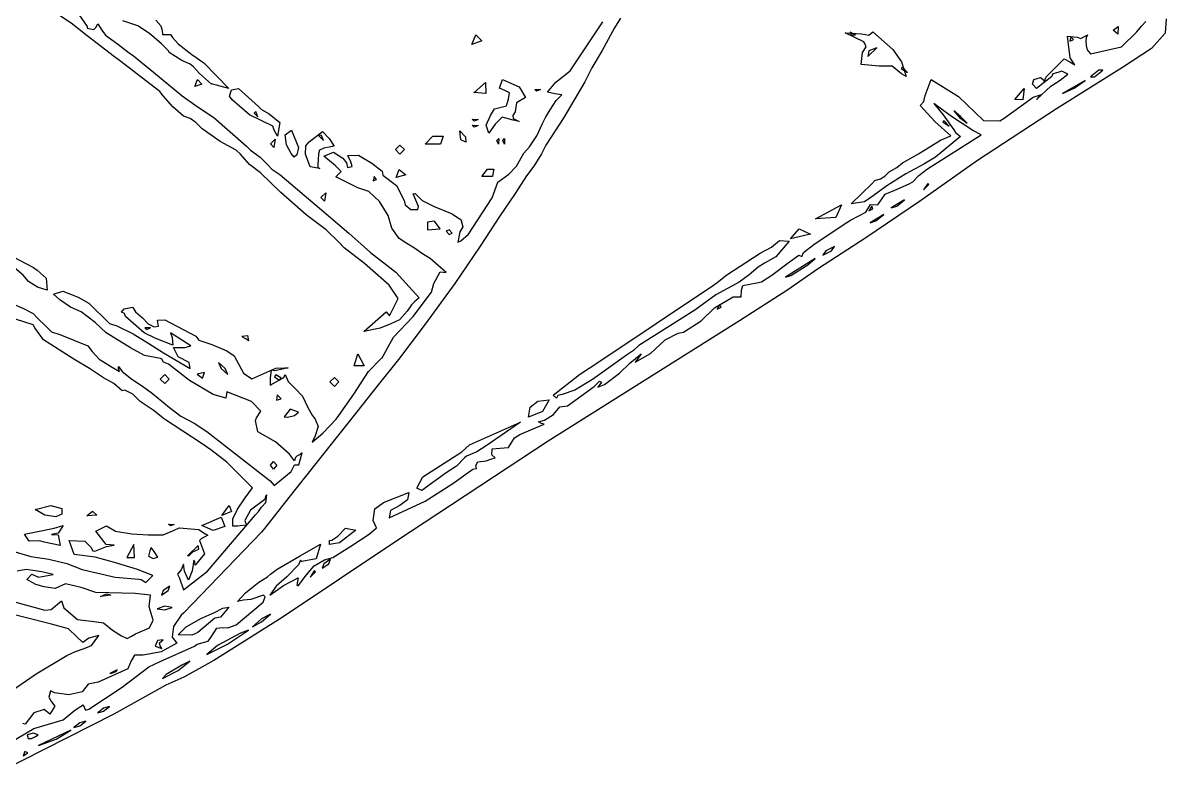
# Model space of a CAD drawing. Extents: x 0.2 to 67.3, y 0 to 43.3.
# Drawn here: x 48.94 to 61.53, y 4.64 to 13.06 of the extents above; entities that cross this region are included whole.
import ezdxf

# ---------------------------------------------------------------- set-up
doc = ezdxf.new("R2010")
doc.units = 0

msp = doc.modelspace()

# ---------------------------------------------------------------- linework, layer by layer
at = {"layer": 'Image'}
for p, q in [((49.470012, 13.06115), (49.331069, 13.15177)), ((49.529678, 13.193627), (49.645843, 13.023474)), ((55.524137, 13.118115), (55.455914, 13.008287)), ((61.533949, 13.107982), (61.523022, 12.952195)), ((49.646889, 12.920948), (49.470012, 13.06115)), ((49.645843, 13.023474), (49.647696, 13.004688)), ((49.647696, 13.004688), (49.719318, 12.991724)), ((49.719318, 12.991724), (49.741702, 13.01289)), ((49.741702, 13.01289), (49.765567, 13.055012)), ((49.765567, 13.055012), (49.807242, 12.984924)), ((49.807242, 12.984924), (49.849279, 12.931028)), ((50.205566, 13.030459), (50.039614, 13.087873)), ((50.334669, 12.948464), (50.205566, 13.030459)), ((50.402622, 13.095361), (50.457322, 13.030459)), ((50.457322, 13.030459), (50.472694, 12.98167)), ((50.472694, 12.98167), (50.477378, 12.936347)), ((54.968364, 12.536112), (55.328271, 13.077396)), ((55.455914, 13.008287), (55.320474, 12.759526)), ((61, 12.940104), (60.949059, 12.983522)), ((60.949059, 12.983522), (60.949073, 12.983522)), ((60.949073, 12.983522), (61.006482, 13.02649)), ((61.006482, 13.02649), (61, 12.940104)), ((61.211536, 12.967329), (61.260743, 13.030115)), ((61.260743, 13.030115), (61.309951, 13.08073)), ((49.947786, 12.690655), (49.646889, 12.920948)), ((49.849279, 12.931028), (49.914752, 12.881842)), ((49.914752, 12.881842), (49.980364, 12.83263)), ((50.464392, 12.833635), (50.334669, 12.948464)), ((50.477378, 12.936347), (50.56641, 12.936347)), ((50.56641, 12.936347), (50.588793, 12.90457)), ((50.588793, 12.90457), (50.648743, 12.834429)), ((53.885146, 12.824666), (53.928881, 12.933992)), ((53.994493, 12.868402), (53.885146, 12.824666)), ((53.928881, 12.933992), (53.994493, 12.868402)), ((58.203151, 12.855808), (57.996903, 12.956455)), ((57.996903, 12.956455), (58.178225, 12.944549)), ((58.111483, 12.931663), (58.05214, 12.963969)), ((58.05214, 12.963969), (58.062274, 12.931663)), ((58.062274, 12.931663), (58.111481, 12.931663)), ((58.111481, 12.931663), (58.111483, 12.931663)), ((58.178225, 12.944549), (58.259081, 12.928145)), ((58.21302, 12.83861), (58.203151, 12.855808)), ((58.259081, 12.928145), (58.303864, 12.964736)), ((58.303864, 12.964736), (58.521521, 12.772173)), ((60.475133, 12.681183), (60.448834, 12.918805)), ((60.448834, 12.918805), (60.55545, 12.908751)), ((60.483817, 12.91264), (60.474821, 12.864883)), ((60.474821, 12.864883), (60.51169, 12.882081)), ((60.511688, 12.882107), (60.483817, 12.91264)), ((60.51169, 12.882081), (60.511688, 12.882107)), ((60.55545, 12.908751), (60.594815, 12.892346)), ((60.594815, 12.892346), (60.668625, 12.931214)), ((60.653862, 12.898908), (60.649681, 12.866602)), ((60.649681, 12.866602), (60.653862, 12.816887)), ((60.668625, 12.931214), (60.653862, 12.898908)), ((61.040976, 12.799584), (61.211536, 12.967329)), ((61.523022, 12.952195), (61.371543, 12.781327)), ((49.980364, 12.83263), (50.04597, 12.783418)), ((50.04597, 12.783418), (50.110549, 12.734205)), ((50.110549, 12.734205), (50.156248, 12.702111)), ((50.542018, 12.757012), (50.464392, 12.833635)), ((50.550352, 12.737962), (50.542018, 12.757012)), ((50.689772, 12.652026), (50.550352, 12.737962)), ((50.648743, 12.834429), (50.800304, 12.717827)), ((53.885146, 12.824666), (53.885146, 12.824666)), ((55.320474, 12.759526), (55.20827, 12.569899)), ((58.174261, 12.60702), (58.18921, 12.738253)), ((58.18921, 12.738253), (58.227995, 12.800721)), ((58.227995, 12.800721), (58.21302, 12.83861)), ((58.247873, 12.695311), (58.346245, 12.789873)), ((58.258192, 12.757594), (58.247873, 12.695311)), ((58.346245, 12.789873), (58.258192, 12.757594)), ((58.346245, 12.789873), (58.346245, 12.789873)), ((58.521521, 12.772173), (58.618544, 12.635145)), ((60.653862, 12.816887), (60.665212, 12.767701)), ((60.665212, 12.767701), (60.700923, 12.724733)), ((60.700923, 12.724733), (61.040976, 12.799584)), ((61.371543, 12.781327), (61.051813, 12.574397)), ((50.004824, 12.650756), (49.947786, 12.690655)), ((50.449112, 12.307935), (50.004824, 12.650756)), ((50.156248, 12.702111), (50.37768, 12.523306)), ((50.78187, 12.611015), (50.689772, 12.652026)), ((50.819687, 12.57953), (50.78187, 12.611015)), ((50.800304, 12.717827), (50.931256, 12.623239)), ((50.931256, 12.623239), (51.206095, 12.341352)), ((58.370825, 12.588764), (58.174261, 12.60702)), ((58.618544, 12.635145), (58.66914, 12.472665)), ((60.212053, 12.470707), (60.410371, 12.669224)), ((60.410371, 12.669224), (60.473442, 12.636415)), ((60.473442, 12.636415), (60.526277, 12.603607)), ((60.526277, 12.603607), (60.475133, 12.681183)), ((50.37768, 12.523306), (50.695026, 12.260152)), ((50.885878, 12.505738), (50.819687, 12.57953)), ((51.018119, 12.390909), (50.885878, 12.505738)), ((54.811821, 12.410197), (54.968364, 12.536112)), ((55.20827, 12.569899), (55.130874, 12.414166)), ((58.513864, 12.586118), (58.370825, 12.588764)), ((58.619956, 12.502774), (58.513864, 12.586118)), ((58.628156, 12.575006), (58.615773, 12.56257)), ((58.615773, 12.56257), (58.685568, 12.517538)), ((58.66914, 12.472665), (58.619935, 12.503065)), ((58.619935, 12.503065), (58.619956, 12.502774)), ((58.685565, 12.517591), (58.628156, 12.575006)), ((58.685568, 12.517538), (58.685565, 12.517591)), ((60.274727, 12.475549), (60.105296, 12.341273)), ((60.190066, 12.420383), (60.212053, 12.470707)), ((60.282374, 12.499097), (60.274727, 12.475549)), ((60.385842, 12.533651), (60.282374, 12.499097)), ((61.051813, 12.574397), (60.325765, 12.117012)), ((60.366797, 12.433507), (60.45145, 12.499599)), ((60.45145, 12.499599), (60.385842, 12.533651)), ((60.790847, 12.542541), (60.700918, 12.470389)), ((60.700918, 12.470389), (60.746471, 12.470389)), ((60.746471, 12.470389), (60.8364, 12.542568)), ((60.8364, 12.542541), (60.790847, 12.542541)), ((60.8364, 12.542568), (60.8364, 12.542541)), ((50.834324, 12.364027), (50.861663, 12.440571)), ((50.910868, 12.391359), (50.834324, 12.364027)), ((50.834324, 12.364027), (50.834324, 12.364027)), ((50.861663, 12.440571), (50.910868, 12.391359)), ((51.206095, 12.341352), (51.018103, 12.391702)), ((51.018103, 12.391702), (51.018119, 12.390909)), ((53.90668, 12.295818), (54.035508, 12.40681)), ((54.035508, 12.40681), (54.03789, 12.285076)), ((54.188157, 12.344739), (54.224127, 12.439169)), ((54.249828, 12.319868), (54.188157, 12.344739)), ((54.224127, 12.439169), (54.289735, 12.410012)), ((54.289735, 12.410012), (54.404554, 12.359318)), ((54.404554, 12.359318), (54.475248, 12.242345)), ((54.720088, 12.302806), (54.811821, 12.410197)), ((55.130874, 12.414166), (54.899755, 12.023985)), ((58.881007, 12.263089), (58.943885, 12.439804)), ((58.943885, 12.439804), (59.24733, 12.255072)), ((60.063389, 12.390485), (60.077094, 12.439698)), ((60.105296, 12.341273), (60.063389, 12.390485)), ((60.077094, 12.439698), (60.148085, 12.461658)), ((60.106326, 12.221734), (60.263599, 12.366541)), ((60.148085, 12.461658), (60.178504, 12.440227)), ((60.178504, 12.440227), (60.190066, 12.420383)), ((60.263599, 12.366541), (60.366797, 12.433507)), ((60.641207, 12.431443), (60.391406, 12.287721)), ((60.391406, 12.287721), (60.522255, 12.346009)), ((60.522255, 12.346009), (60.641207, 12.431443)), ((60.641207, 12.431443), (60.641207, 12.431443)), ((50.484408, 12.260972), (50.449112, 12.307935)), ((50.591024, 12.139132), (50.484408, 12.260972)), ((50.695026, 12.260152), (50.859052, 12.142677)), ((51.21681, 12.255654), (51.238903, 12.326959)), ((51.246121, 12.217792), (51.21681, 12.255654)), ((51.238903, 12.326959), (51.315, 12.340717)), ((51.435734, 12.053063), (51.246121, 12.217792)), ((51.315, 12.340717), (51.534146, 12.143656)), ((53.906717, 12.295923), (53.90668, 12.295818)), ((54.03789, 12.285076), (53.906717, 12.295923)), ((54.301269, 12.292325), (54.249828, 12.319868)), ((54.269386, 12.167389), (54.289733, 12.225862)), ((54.289733, 12.225862), (54.301269, 12.292325)), ((54.475248, 12.242345), (54.377281, 12.182841)), ((54.578835, 12.331669), (54.641713, 12.329023)), ((54.578837, 12.331669), (54.578835, 12.331669)), ((54.598655, 12.311825), (54.578837, 12.331669)), ((54.641713, 12.329023), (54.598655, 12.311825)), ((54.798354, 12.281715), (54.720088, 12.302806)), ((54.877778, 12.270328), (54.798354, 12.281715)), ((54.814758, 12.208082), (54.877778, 12.270328)), ((58.864603, 12.198848), (58.881007, 12.263089)), ((59.24733, 12.255072), (59.522293, 11.990595)), ((59.750281, 12.013269), (60.070525, 12.245282)), ((59.866531, 12.219194), (59.968605, 12.340559)), ((59.866539, 12.2202), (59.866531, 12.219194)), ((59.953894, 12.217554), (59.866539, 12.2202)), ((59.968605, 12.340559), (59.953894, 12.217554)), ((60.070525, 12.245282), (60.161798, 12.275709)), ((60.123523, 12.242901), (60.106326, 12.221734)), ((60.161798, 12.275709), (60.123523, 12.242901)), ((50.708573, 12.038484), (50.591024, 12.139132)), ((50.859052, 12.142677), (51.041974, 12.022239)), ((51.534146, 12.143656), (51.569293, 12.111086)), ((51.569293, 12.111086), (51.652917, 12.062614)), ((54.089708, 12.045099), (54.135285, 12.119235)), ((54.135285, 12.119235), (54.265232, 12.152043)), ((54.265232, 12.152043), (54.269386, 12.167389)), ((54.377281, 12.182841), (54.362358, 12.084416)), ((54.698056, 12.022398), (54.749149, 12.107487)), ((54.749149, 12.107487), (54.814758, 12.208082)), ((58.8256, 12.156343), (58.864603, 12.198848)), ((58.98838, 11.974534), (58.8256, 12.156343)), ((59.170855, 12.033193), (58.975215, 12.177523)), ((58.975215, 12.177523), (59.077399, 12.051555)), ((59.267846, 12.033748), (59.194035, 12.096243)), ((59.194035, 12.096243), (59.256527, 12.022424)), ((60.325765, 12.117012), (59.456444, 11.547762)), ((50.782381, 12.012555), (50.708573, 12.038484)), ((50.845259, 11.965565), (50.782381, 12.012555)), ((51.041974, 12.022239), (51.402032, 11.706724)), ((51.693462, 11.927703), (51.435734, 12.053063)), ((51.505423, 12.086982), (51.487061, 12.068726)), ((51.487061, 12.068726), (51.527822, 12.028271)), ((51.527822, 12.028271), (51.505412, 12.087088)), ((51.505412, 12.087088), (51.505423, 12.086982)), ((51.652917, 12.062614), (51.769701, 11.966279)), ((51.769701, 11.966279), (51.744566, 11.815838)), ((53.889937, 12.002236), (53.952816, 11.99959)), ((53.889943, 12.002236), (53.889937, 12.002236)), ((53.90976, 11.982393), (53.889943, 12.002236)), ((53.952816, 11.99959), (53.90976, 11.982393)), ((54.042755, 11.938472), (54.089708, 12.045099)), ((54.218989, 12.027583), (54.142572, 11.949293)), ((54.33889, 11.991785), (54.218989, 12.027583)), ((54.362358, 12.084416), (54.337302, 12.043194)), ((54.337302, 12.043194), (54.33889, 12.009724)), ((54.33889, 12.009724), (54.404501, 11.978556)), ((54.404501, 11.978556), (54.33889, 11.991785)), ((54.664914, 11.956014), (54.698056, 12.022398)), ((54.899755, 12.023985), (54.698315, 11.71654)), ((59.161256, 11.820918), (58.98838, 11.974534)), ((59.087422, 11.98562), (59.075039, 11.973185)), ((59.075039, 11.973185), (59.144831, 11.92818)), ((59.077399, 12.051555), (59.196787, 11.886719)), ((59.144828, 11.928206), (59.087422, 11.98562)), ((59.404712, 11.87738), (59.170855, 12.033193)), ((59.256527, 12.022424), (59.341657, 11.959929)), ((59.341657, 11.959929), (59.267846, 12.033748)), ((59.522293, 11.990595), (59.702532, 11.98398)), ((59.702532, 11.98398), (59.750281, 12.013269)), ((50.914495, 11.896588), (50.845259, 11.965565)), ((51.111083, 11.759561), (50.914495, 11.896588)), ((51.707696, 11.881454), (51.693462, 11.927703)), ((51.744566, 11.815838), (51.707673, 11.881507)), ((51.707673, 11.881507), (51.707696, 11.881454)), ((51.828889, 11.831607), (51.897871, 11.881428)), ((51.897871, 11.881428), (51.974341, 11.69024)), ((52.091839, 11.755301), (52.241046, 11.868966)), ((52.241046, 11.868966), (52.311618, 11.791972)), ((53.764872, 11.777103), (53.752701, 11.875766)), ((53.752701, 11.875766), (53.816267, 11.807583)), ((53.889937, 11.936673), (53.952816, 11.934027)), ((53.889943, 11.936673), (53.889937, 11.936673)), ((53.90976, 11.916829), (53.889943, 11.936673)), ((53.952816, 11.934027), (53.90976, 11.916829)), ((54.042694, 11.938445), (54.042755, 11.938472)), ((54.07029, 11.848566), (54.042694, 11.938445)), ((54.142572, 11.949293), (54.07029, 11.848566)), ((54.601189, 11.821156), (54.664914, 11.956014)), ((59.144831, 11.92818), (59.144828, 11.928206)), ((59.196787, 11.886719), (59.214276, 11.856874)), ((59.214276, 11.856874), (59.267312, 11.813747)), ((59.341657, 11.959929), (59.341657, 11.959929)), ((59.494644, 11.833088), (59.404712, 11.87738)), ((51.287883, 11.663491), (51.111083, 11.759561)), ((51.704323, 11.693362), (51.665366, 11.732309)), ((51.665366, 11.732309), (51.665374, 11.732309)), ((51.665374, 11.732309), (51.717314, 11.784246)), ((51.717314, 11.784246), (51.704323, 11.693362)), ((51.841271, 11.722413), (51.828889, 11.831607)), ((51.895008, 11.624597), (51.841271, 11.722413)), ((52.056398, 11.711089), (52.091839, 11.755301)), ((52.229065, 11.822955), (52.190248, 11.827982)), ((52.190248, 11.827982), (52.250936, 11.767287)), ((52.250936, 11.767287), (52.229055, 11.823061)), ((52.229055, 11.823061), (52.229065, 11.822955)), ((52.311618, 11.791972), (52.368283, 11.707068)), ((53.043169, 11.669206), (53.092376, 11.718392)), ((53.092376, 11.718392), (53.141583, 11.669206)), ((53.371217, 11.729398), (53.45536, 11.818087)), ((53.541077, 11.73043), (53.371217, 11.730166)), ((53.371217, 11.730166), (53.371217, 11.729398)), ((53.45536, 11.818087), (53.567813, 11.818087)), ((53.567813, 11.818087), (53.541077, 11.73043)), ((53.819362, 11.752496), (53.764858, 11.777103)), ((53.764858, 11.777103), (53.764872, 11.777103)), ((53.816267, 11.807583), (53.819362, 11.752496)), ((54.178288, 11.726858), (54.161063, 11.769932)), ((54.161063, 11.769932), (54.161116, 11.769906)), ((54.161116, 11.769906), (54.180934, 11.78975)), ((54.180934, 11.78975), (54.178288, 11.726858)), ((54.243896, 11.726858), (54.226672, 11.769932)), ((54.226672, 11.769932), (54.226725, 11.769906)), ((54.226725, 11.769906), (54.246542, 11.78975)), ((54.246542, 11.78975), (54.243896, 11.726858)), ((54.519518, 11.699633), (54.601189, 11.821156)), ((54.698315, 11.71654), (54.650592, 11.621052)), ((58.804093, 11.622639), (59.046438, 11.772472)), ((58.905346, 11.455819), (59.494644, 11.833088)), ((59.267312, 11.813747), (58.992831, 11.587053)), ((59.046438, 11.772472), (59.161256, 11.820918)), ((51.337328, 11.618723), (51.287883, 11.663491)), ((51.43411, 11.504926), (51.337328, 11.618723)), ((51.402032, 11.706724), (51.446476, 11.663914)), ((51.446476, 11.663914), (51.553093, 11.585042)), ((51.895021, 11.624597), (51.895008, 11.624597)), ((51.927824, 11.58618), (51.895021, 11.624597)), ((51.955423, 11.610786), (51.927824, 11.58618)), ((51.974341, 11.69024), (51.955423, 11.610786)), ((52.053726, 11.618141), (52.056398, 11.711089)), ((52.104539, 11.479605), (52.053726, 11.618141)), ((52.196945, 11.62039), (52.188267, 11.500481)), ((52.207131, 11.663411), (52.196945, 11.62039)), ((52.25586, 11.683255), (52.207131, 11.663411)), ((52.32967, 11.700982), (52.25586, 11.683255)), ((52.255971, 11.597795), (52.359944, 11.640869)), ((52.378989, 11.495375), (52.255971, 11.597795)), ((52.368283, 11.707068), (52.32967, 11.700982)), ((52.359944, 11.640869), (52.463081, 11.575199)), ((52.518426, 11.603377), (52.635986, 11.606023)), ((52.551767, 11.535485), (52.518426, 11.603377)), ((52.635986, 11.606023), (52.783904, 11.518314)), ((53.092376, 11.619993), (53.043169, 11.669206)), ((53.043169, 11.669206), (53.043169, 11.669206)), ((53.141583, 11.669206), (53.092376, 11.619993)), ((54.376572, 11.485135), (54.458529, 11.628089)), ((54.458529, 11.628089), (54.519518, 11.699633)), ((54.650592, 11.621052), (54.56858, 11.488125)), ((58.630841, 11.521277), (58.804093, 11.622639)), ((51.557128, 11.411343), (51.43411, 11.504926)), ((51.553093, 11.585042), (51.632457, 11.504847)), ((51.632457, 11.504847), (51.679804, 11.454841)), ((52.104637, 11.479605), (52.104539, 11.479605)), ((52.209883, 11.460026), (52.104637, 11.479605)), ((52.188267, 11.500481), (52.187208, 11.470081)), ((52.187208, 11.470081), (52.209883, 11.460026)), ((52.444597, 11.429044), (52.378989, 11.495375)), ((52.463081, 11.575199), (52.503552, 11.521886)), ((52.503552, 11.521886), (52.515617, 11.471906)), ((52.515617, 11.471906), (52.565895, 11.483812)), ((52.565895, 11.483812), (52.551767, 11.535485)), ((52.783904, 11.518314), (52.898037, 11.43161)), ((54.290707, 11.397241), (54.376572, 11.485135)), ((54.56858, 11.488125), (54.486569, 11.380202)), ((58.481741, 11.422852), (58.566233, 11.472065)), ((58.566233, 11.472065), (58.630841, 11.521277)), ((58.865394, 11.506778), (58.665549, 11.402771)), ((59.456444, 11.547762), (58.816753, 11.096992)), ((58.992831, 11.587053), (58.865394, 11.506778)), ((51.78019, 11.195681), (51.557128, 11.411343)), ((51.679804, 11.454841), (51.770016, 11.394251)), ((51.770016, 11.394251), (52.280397, 10.962769)), ((52.387191, 11.370518), (52.444597, 11.429044)), ((52.630676, 11.248942), (52.387191, 11.370518)), ((52.807534, 11.370835), (52.798538, 11.323078)), ((52.798538, 11.323078), (52.83541, 11.340276)), ((52.835407, 11.340303), (52.807534, 11.370835)), ((52.83541, 11.340276), (52.835407, 11.340303)), ((52.898037, 11.43161), (52.904916, 11.387927)), ((52.904916, 11.387927), (53.05458, 11.271987)), ((53.05014, 11.362792), (53.084174, 11.449126)), ((53.157984, 11.392161), (53.05014, 11.362792)), ((53.05014, 11.362792), (53.05014, 11.362792)), ((53.084174, 11.449126), (53.157984, 11.392161)), ((53.994503, 11.371788), (54.057955, 11.453809)), ((53.994524, 11.371788), (53.994503, 11.371788)), ((54.114026, 11.371788), (53.994524, 11.371788)), ((54.057955, 11.453809), (54.12572, 11.453809)), ((54.119873, 11.421503), (54.114026, 11.371788)), ((54.12572, 11.453809), (54.119873, 11.421503)), ((54.172144, 11.310881), (54.290707, 11.397241)), ((54.486569, 11.380202), (54.363552, 11.183643)), ((58.324737, 11.32829), (58.387893, 11.348399)), ((58.387893, 11.348399), (58.433589, 11.377371)), ((58.433589, 11.377371), (58.481741, 11.422852)), ((58.665549, 11.402771), (58.456039, 11.270082)), ((58.743326, 11.312707), (58.810864, 11.382001)), ((58.810864, 11.382001), (58.905346, 11.455819)), ((52.748383, 11.207746), (52.630676, 11.248942)), ((53.05458, 11.271987), (53.140776, 11.108105)), ((54.109001, 11.136891), (54.172144, 11.310881)), ((58.0623, 11.073021), (58.291649, 11.291672)), ((58.291649, 11.291672), (58.324737, 11.32829)), ((58.456039, 11.270082), (58.305219, 11.160862)), ((58.438738, 11.17769), (58.546294, 11.220473)), ((58.546294, 11.220473), (58.702869, 11.290482)), ((58.702869, 11.290482), (58.743326, 11.312707)), ((58.907, 11.296752), (58.861976, 11.226955)), ((58.861976, 11.226955), (58.919385, 11.284343)), ((58.919382, 11.284317), (58.907, 11.296752)), ((58.919385, 11.284343), (58.919382, 11.284317)), ((52.059028, 10.950995), (51.78019, 11.195681)), ((52.262003, 11.101887), (52.223049, 11.14086)), ((52.223049, 11.14086), (52.223054, 11.14086)), ((52.223054, 11.14086), (52.274994, 11.192798)), ((52.274994, 11.192798), (52.262003, 11.101887)), ((52.866253, 11.098871), (52.748383, 11.207746)), ((52.963762, 10.94356), (52.866253, 11.098871)), ((53.140776, 11.108105), (53.151703, 11.060056)), ((53.239854, 11.180997), (53.260889, 11.18523)), ((53.297809, 11.040239), (53.239854, 11.180997)), ((53.260889, 11.18523), (53.338157, 11.109322)), ((53.338157, 11.109322), (53.471521, 11.041509)), ((53.84698, 10.737821), (54.109001, 11.136891)), ((54.363552, 11.183643), (54.191329, 10.930596)), ((58.209922, 11.094981), (58.0623, 11.073021)), ((58.305219, 11.160862), (58.209922, 11.094981)), ((58.816753, 11.096992), (58.22627, 10.696334)), ((58.358268, 11.061115), (58.438738, 11.17769)), ((58.652759, 11.117021), (58.502926, 11.026507)), ((58.566709, 11.04688), (58.652759, 11.117047)), ((58.652759, 11.117047), (58.652759, 11.117021)), ((52.280397, 10.962769), (52.528433, 10.749542)), ((53.151703, 11.060056), (53.213129, 11.009203)), ((53.213129, 11.009203), (53.289342, 11.009203)), ((53.289342, 11.009203), (53.297809, 11.040239)), ((53.471521, 11.041509), (53.588604, 10.994413)), ((53.588604, 10.994413), (53.666598, 10.961605)), ((53.666598, 10.961605), (53.715805, 10.928797)), ((57.669466, 10.905751), (57.958208, 11.061564)), ((57.958208, 11.061564), (57.895388, 10.922156)), ((58.055696, 10.890406), (58.226315, 10.977824)), ((58.226315, 10.977824), (58.278023, 11.06429)), ((58.29154, 11.046271), (58.25911, 10.995339)), ((58.25911, 10.995339), (58.304433, 11.015448)), ((58.278023, 11.06429), (58.358268, 11.061115)), ((58.304425, 11.015395), (58.29154, 11.046271)), ((58.304433, 11.015448), (58.304425, 11.015395)), ((58.502926, 11.026507), (58.566709, 11.04688)), ((52.28046, 10.784916), (52.059028, 10.950995)), ((53.004283, 10.803887), (52.963762, 10.94356)), ((53.473799, 10.878685), (53.395355, 10.869424)), ((53.395355, 10.869424), (53.396678, 10.786081)), ((53.535237, 10.795367), (53.473799, 10.878685)), ((53.715805, 10.928797), (53.765012, 10.898687)), ((53.765012, 10.898687), (53.784935, 10.816666)), ((54.191329, 10.930596), (53.978096, 10.6059)), ((57.653247, 10.623521), (57.975094, 10.839129)), ((57.895388, 10.922156), (57.669466, 10.905751)), ((57.669466, 10.905751), (57.669466, 10.905751)), ((57.975094, 10.839129), (58.055696, 10.890406)), ((58.423128, 10.953006), (58.273295, 10.862492)), ((58.273295, 10.862492), (58.337078, 10.882865)), ((58.337078, 10.882865), (58.423128, 10.953032)), ((58.423128, 10.953032), (58.423128, 10.953006)), ((52.41988, 10.648921), (52.28046, 10.784916)), ((52.528433, 10.749542), (52.767481, 10.536288)), ((53.085764, 10.688582), (53.004283, 10.803887)), ((53.396678, 10.786081), (53.535261, 10.795606)), ((53.535261, 10.795606), (53.535237, 10.795367)), ((53.633652, 10.784043), (53.600849, 10.769491)), ((53.600849, 10.769491), (53.633652, 10.734751)), ((53.666457, 10.749304), (53.633652, 10.784043)), ((53.633652, 10.734751), (53.666457, 10.749304)), ((53.666457, 10.749304), (53.666457, 10.749304)), ((53.752129, 10.764782), (53.732206, 10.649953)), ((53.784935, 10.816666), (53.752129, 10.764782)), ((53.765012, 10.665034), (53.84698, 10.737821)), ((57.396755, 10.687047), (57.49065, 10.794309)), ((57.614946, 10.738905), (57.396755, 10.687047)), ((57.49065, 10.794309), (57.614946, 10.738905)), ((52.477289, 10.587008), (52.41988, 10.648921)), ((52.702748, 10.412569), (52.477289, 10.587008)), ((53.169962, 10.633681), (53.085764, 10.688582)), ((53.251975, 10.584468), (53.169962, 10.633681)), ((53.321092, 10.535256), (53.251975, 10.584468)), ((53.978096, 10.6059), (53.699258, 10.193573)), ((53.732206, 10.649953), (53.765012, 10.665034)), ((57.061737, 10.528509), (57.184752, 10.593967)), ((57.184752, 10.593967), (57.274965, 10.667547)), ((57.382623, 10.658552), (57.23328, 10.486652)), ((57.274965, 10.667547), (57.382623, 10.658552)), ((57.396755, 10.687047), (57.396755, 10.687047)), ((57.538616, 10.536605), (57.653247, 10.623521)), ((58.22627, 10.696334), (57.703621, 10.358276)), ((57.87992, 10.602592), (57.785369, 10.55338)), ((57.847115, 10.55547), (57.87992, 10.602592)), ((48.752865, 10.52798), (49.056628, 10.371188)), ((52.767481, 10.536288), (53.04674, 10.317954)), ((53.371331, 10.502448), (53.321092, 10.535256)), ((53.42489, 10.469639), (53.371331, 10.502448)), ((53.600962, 10.314805), (53.42489, 10.469639)), ((56.692684, 10.289141), (57.061737, 10.528509)), ((57.23328, 10.486652), (57.108272, 10.418866)), ((57.666987, 10.470856), (57.340576, 10.263053)), ((57.368728, 10.422305), (57.488433, 10.504988)), ((57.488433, 10.504988), (57.522053, 10.493081)), ((57.522053, 10.493081), (57.538616, 10.536605)), ((57.586609, 10.40135), (57.666987, 10.470856)), ((57.752566, 10.506258), (57.847115, 10.55547)), ((57.785369, 10.55338), (57.752566, 10.506258)), ((57.847115, 10.55547), (57.847115, 10.55547)), ((48.942592, 10.286177), (48.846718, 10.366637)), ((49.056628, 10.371188), (49.096477, 10.339385)), ((49.096477, 10.339385), (49.195915, 10.252761)), ((52.973387, 10.175873), (52.702748, 10.412569)), ((57.037837, 10.372881), (56.941058, 10.290887)), ((57.108272, 10.418866), (57.037837, 10.372881)), ((57.188885, 10.287447), (57.368728, 10.422305)), ((57.703621, 10.358276), (57.354213, 10.115548)), ((57.397982, 10.282897), (57.586609, 10.40135)), ((57.586609, 10.40135), (57.586609, 10.40135)), ((48.999999, 10.217412), (48.942592, 10.286177)), ((49.100755, 10.152854), (48.999999, 10.217412)), ((49.195915, 10.252761), (49.205728, 10.120109)), ((53.04674, 10.317954), (53.305492, 10.035591)), ((53.465956, 10.19524), (53.535192, 10.321949)), ((53.535192, 10.321949), (53.600962, 10.314805)), ((56.548959, 10.17619), (56.586067, 10.205268)), ((56.829277, 10.208866), (56.572261, 10.068426)), ((56.586067, 10.205268), (56.692684, 10.289141)), ((56.941058, 10.290887), (56.829277, 10.208866)), ((57.024299, 10.20122), (57.075821, 10.21392)), ((57.075821, 10.21392), (57.188885, 10.287447)), ((57.340576, 10.263053), (57.397982, 10.282897)), ((49.205728, 10.120109), (49.100755, 10.152854)), ((49.100755, 10.152854), (49.100755, 10.152854)), ((49.27439, 10.077911), (49.38044, 10.110018)), ((49.345867, 10.014213), (49.27439, 10.077911)), ((49.38044, 10.110018), (49.549546, 10.044428)), ((53.07481, 10.028235), (52.973387, 10.175873)), ((53.238611, 9.83128), (53.441985, 10.096815)), ((53.699258, 10.193573), (53.370434, 9.744602)), ((53.441985, 10.096815), (53.465956, 10.19524)), ((55.284467, 9.330557), (56.548959, 10.17619)), ((57.354213, 10.115548), (56.833272, 9.781776)), ((56.853539, 10.048106), (56.856714, 10.121554)), ((56.856714, 10.121554), (56.871743, 10.171798)), ((56.871743, 10.171798), (57.024299, 10.20122)), ((48.809751, 9.976245), (48.945857, 9.916767)), ((49.464699, 9.933012), (49.345867, 10.014213)), ((49.549546, 10.044428), (49.666531, 9.978811)), ((49.666531, 9.978811), (49.89402, 9.754868)), ((52.978721, 9.839244), (53.07481, 10.028235)), ((53.219963, 9.95955), (53.17405, 9.889647)), ((53.252631, 9.991882), (53.219963, 9.95955)), ((53.305492, 10.035591), (53.252631, 9.991882)), ((56.572261, 10.068426), (56.340955, 9.901394)), ((56.559866, 9.926477), (56.762957, 10.04546)), ((56.618505, 9.962725), (56.586075, 9.911819)), ((56.63139, 9.931848), (56.618505, 9.962725)), ((56.762957, 10.04546), (56.853539, 10.048106)), ((49.05128, 9.739258), (48.763988, 9.829481)), ((48.945857, 9.916767), (49.053421, 9.863638)), ((49.053421, 9.863638), (49.099622, 9.813182)), ((49.58214, 9.880386), (49.464699, 9.933012)), ((49.733944, 9.765796), (49.58214, 9.880386)), ((50.025211, 9.878323), (50.055328, 9.913062)), ((50.057638, 9.863771), (50.025211, 9.878323)), ((50.055328, 9.913062), (50.145543, 9.932642)), ((50.070073, 9.831677), (50.057638, 9.863771)), ((50.274128, 9.650755), (50.070073, 9.831677)), ((50.145543, 9.932642), (50.156417, 9.916767)), ((50.156417, 9.916767), (50.181023, 9.880863)), ((50.181023, 9.880863), (50.254834, 9.81477)), ((52.694816, 9.663428), (52.941291, 9.880254)), ((52.941291, 9.880254), (52.978721, 9.839244)), ((53.023507, 9.602283), (53.238611, 9.83128)), ((53.17405, 9.889647), (53.088346, 9.794265)), ((56.340955, 9.901394), (55.724947, 9.512828)), ((56.412244, 9.78302), (56.559866, 9.926477)), ((56.586075, 9.911819), (56.631398, 9.931927)), ((56.631398, 9.931927), (56.63139, 9.931848)), ((49.070092, 9.705735), (49.05128, 9.739258)), ((49.164112, 9.574846), (49.070092, 9.705735)), ((49.099622, 9.813182), (49.186517, 9.728198)), ((49.186517, 9.728198), (49.254734, 9.661179)), ((49.856129, 9.650993), (49.733944, 9.765796)), ((49.89402, 9.754868), (49.975318, 9.728092)), ((49.975318, 9.728092), (50.155544, 9.640145)), ((50.254834, 9.81477), (50.320443, 9.749153)), ((50.344306, 9.703936), (50.281427, 9.706582)), ((50.281427, 9.706582), (50.301245, 9.686738)), ((50.301245, 9.686738), (50.3443, 9.703936)), ((50.320443, 9.749153), (50.386051, 9.715049)), ((50.3443, 9.703936), (50.344306, 9.703936)), ((50.386051, 9.715049), (50.431848, 9.723251)), ((50.423646, 9.789396), (50.500867, 9.79363)), ((50.431848, 9.723251), (50.423646, 9.789396)), ((50.500867, 9.79363), (50.845317, 9.612179)), ((52.874055, 9.700629), (52.694702, 9.663375)), ((52.993326, 9.749841), (52.874055, 9.700629)), ((53.088346, 9.794265), (52.993326, 9.749841)), ((53.370434, 9.744602), (53.077019, 9.355824)), ((56.833272, 9.781776), (54.726295, 8.45902)), ((56.217024, 9.657978), (56.412244, 9.78302)), ((49.499643, 9.360031), (49.164112, 9.574846)), ((49.254734, 9.661179), (49.346994, 9.633795)), ((49.346994, 9.633795), (49.653638, 9.508727)), ((50.12363, 9.486502), (49.856129, 9.650993)), ((50.155544, 9.640145), (50.324573, 9.534629)), ((50.40194, 9.586832), (50.274128, 9.650755)), ((50.591371, 9.514892), (50.40194, 9.586832)), ((50.790567, 9.505763), (50.564092, 9.650755)), ((50.564092, 9.650755), (50.584042, 9.600167)), ((50.584042, 9.600167), (50.591371, 9.514892)), ((50.845317, 9.612179), (50.878718, 9.569025)), ((51.352364, 9.615618), (51.412655, 9.621175)), ((51.365064, 9.598156), (51.352364, 9.615618)), ((51.402939, 9.581487), (51.365064, 9.598156)), ((51.402944, 9.581381), (51.402939, 9.581487)), ((51.425355, 9.563654), (51.402944, 9.581381)), ((51.412655, 9.621175), (51.425355, 9.563654)), ((52.694702, 9.663375), (52.694816, 9.663428)), ((52.898352, 9.37334), (53.023507, 9.602283)), ((55.853096, 9.421705), (56.016076, 9.574237)), ((56.016076, 9.574237), (56.159615, 9.646336)), ((56.159615, 9.646336), (56.217024, 9.657978)), ((49.653638, 9.508727), (49.702845, 9.446365)), ((50.277813, 9.399613), (50.12363, 9.486502)), ((50.324573, 9.534629), (50.486871, 9.430225)), ((50.597612, 9.487424), (50.723591, 9.489359)), ((50.648491, 9.387283), (50.597612, 9.487424)), ((50.723591, 9.489359), (50.790567, 9.505763)), ((50.878718, 9.569025), (51.022011, 9.521744)), ((51.022011, 9.521744), (51.186492, 9.453826)), ((51.186492, 9.453826), (51.265422, 9.396438)), ((55.667538, 9.456048), (55.588431, 9.402946)), ((55.724947, 9.512828), (55.667538, 9.456048)), ((49.672582, 9.256076), (49.499643, 9.360031)), ((49.702845, 9.446365), (49.779185, 9.35892)), ((49.779185, 9.35892), (49.903479, 9.284757)), ((50.454851, 9.368656), (50.277813, 9.399613)), ((50.469588, 9.361513), (50.454851, 9.368656)), ((50.489379, 9.328466), (50.469588, 9.361513)), ((50.486871, 9.430225), (50.783468, 9.257108)), ((50.544664, 9.305977), (50.489379, 9.328466)), ((50.771509, 9.323439), (50.648491, 9.387283)), ((50.783468, 9.257108), (50.771509, 9.323439)), ((51.165693, 9.257585), (51.094721, 9.323201)), ((51.094721, 9.323201), (51.124098, 9.257585)), ((51.265422, 9.396438), (51.370983, 9.20779)), ((52.587324, 9.286556), (52.628572, 9.420568)), ((52.628572, 9.420568), (52.69689, 9.286398)), ((52.748039, 9.225517), (52.890123, 9.370694)), ((53.077019, 9.355824), (52.851203, 9.077007)), ((52.890123, 9.370694), (52.898352, 9.37334)), ((55.069425, 9.192656), (55.284467, 9.330557)), ((55.588431, 9.402946), (55.421627, 9.284678)), ((55.625911, 9.317089), (55.749556, 9.42025)), ((55.683959, 9.326932), (55.853096, 9.421705)), ((55.718685, 9.37154), (55.683959, 9.326932)), ((55.749556, 9.42025), (55.718685, 9.37154)), ((49.828406, 9.155588), (49.672582, 9.256076)), ((49.903479, 9.284757), (50.001893, 9.223189)), ((49.992421, 9.258511), (49.992421, 9.278619)), ((49.992421, 9.278619), (50.032939, 9.225438)), ((50.001893, 9.223189), (49.992421, 9.258511)), ((50.032939, 9.225438), (50.139553, 9.138893)), ((50.774036, 9.12442), (50.544664, 9.305977)), ((50.940348, 9.212394), (50.859316, 9.196783)), ((50.859316, 9.196783), (50.918588, 9.151566)), ((50.918588, 9.151566), (50.940337, 9.212288)), ((50.940337, 9.212288), (50.940348, 9.212394)), ((51.124098, 9.257585), (51.19507, 9.191968)), ((51.19507, 9.191968), (51.165693, 9.257585)), ((51.165693, 9.257585), (51.165693, 9.257585)), ((51.370983, 9.20779), (51.461711, 9.142967)), ((51.461711, 9.142967), (51.724384, 9.260574)), ((51.67248, 9.239514), (51.664199, 9.155059)), ((51.714639, 9.231841), (51.67248, 9.239514)), ((51.862258, 9.265072), (51.714639, 9.231841)), ((51.724384, 9.260574), (51.824428, 9.265072)), ((51.824428, 9.265072), (51.862258, 9.265072)), ((52.58485, 8.976359), (52.748039, 9.225517)), ((52.69689, 9.286398), (52.587324, 9.286636)), ((52.587324, 9.286636), (52.587324, 9.286556)), ((55.421627, 9.284678), (55.213696, 9.136723)), ((55.347702, 9.081981), (55.513487, 9.20443)), ((55.513487, 9.20443), (55.625911, 9.317089)), ((49.941735, 9.091956), (49.828406, 9.155588)), ((50.033849, 9.012025), (49.941735, 9.091956)), ((50.139553, 9.138893), (50.254861, 9.062084)), ((50.451605, 9.141644), (50.500809, 9.190857)), ((50.500809, 9.092432), (50.451605, 9.141644)), ((50.451605, 9.141644), (50.451605, 9.141644)), ((50.500809, 9.190857), (50.550016, 9.141644)), ((50.550016, 9.141644), (50.500809, 9.092432)), ((51.035695, 8.972787), (50.774036, 9.12442)), ((51.664199, 9.155059), (51.664728, 9.075842)), ((51.664728, 9.075842), (51.812098, 9.159027)), ((51.714581, 9.158101), (51.727122, 9.19091)), ((51.767659, 9.125293), (51.714581, 9.158101)), ((51.714581, 9.158101), (51.714581, 9.158101)), ((51.727122, 9.19091), (51.7802, 9.158101)), ((51.7802, 9.158101), (51.767659, 9.125293)), ((51.812098, 9.159027), (51.827576, 9.190195)), ((51.827576, 9.190195), (51.862316, 9.113784)), ((51.862316, 9.113784), (51.936127, 9.039965)), ((52.321468, 9.110053), (52.370673, 9.159239)), ((52.370673, 9.060841), (52.321468, 9.110053)), ((52.321468, 9.110053), (52.321468, 9.110053)), ((52.370673, 9.159239), (52.41988, 9.110053)), ((52.41988, 9.110053), (52.370673, 9.060841)), ((52.851203, 9.077007), (52.619693, 8.781758)), ((54.781815, 8.965353), (55.069425, 9.192656)), ((55.213696, 9.136723), (55.021223, 9.020518)), ((55.232585, 9.059147), (55.290291, 9.116615)), ((55.314897, 9.106825), (55.273892, 9.05248)), ((55.273892, 9.05248), (55.347702, 9.081981)), ((55.290291, 9.116615), (55.314897, 9.106825)), ((50.062993, 9.017317), (50.033849, 9.012025)), ((50.150599, 8.976306), (50.062993, 9.017317)), ((50.232292, 8.894577), (50.150599, 8.976306)), ((50.254861, 9.062084), (50.36571, 8.980857)), ((50.36571, 8.980857), (50.554337, 8.82978)), ((51.174758, 8.931221), (51.035695, 8.972787)), ((51.185896, 9.000833), (51.174758, 8.931221)), ((51.457771, 8.89291), (51.185896, 9.000833)), ((51.739518, 8.969083), (51.734173, 8.907224)), ((51.782534, 8.923707), (51.739518, 8.969083)), ((51.936127, 9.039965), (52.020084, 8.954743)), ((52.020084, 8.954743), (52.077494, 8.827717)), ((52.42083, 8.739134), (52.58485, 8.976359)), ((54.78182, 8.965194), (54.781815, 8.965353)), ((54.81656, 8.929449), (54.78182, 8.965194)), ((54.832911, 8.959214), (54.81656, 8.929449)), ((54.881758, 8.971385), (54.832911, 8.959214)), ((55.021223, 9.020518), (54.881758, 8.971385)), ((54.937456, 8.844888), (55.232585, 9.059147)), ((50.372415, 8.797051), (50.232292, 8.894577)), ((50.554337, 8.82978), (50.678225, 8.731038)), ((51.560123, 8.786442), (51.457771, 8.89291)), ((51.734173, 8.907224), (51.782544, 8.923628)), ((51.782544, 8.923628), (51.782534, 8.923707)), ((52.077494, 8.827717), (52.124753, 8.743315)), ((54.508442, 8.72183), (54.527889, 8.831183)), ((54.527889, 8.831183), (54.610177, 8.896773)), ((54.610177, 8.896773), (54.736727, 8.914235)), ((54.736727, 8.914235), (54.66189, 8.78406)), ((54.782807, 8.751993), (54.854819, 8.836421)), ((54.854819, 8.836421), (54.937456, 8.844888)), ((50.497917, 8.698653), (50.372415, 8.797051)), ((50.70154, 8.56652), (50.497917, 8.698653)), ((50.678225, 8.731038), (50.825844, 8.653833)), ((51.501031, 8.683148), (51.513175, 8.715983)), ((51.513175, 8.715983), (51.560123, 8.786442)), ((51.882919, 8.80954), (51.815715, 8.726223)), ((51.815715, 8.726223), (51.853379, 8.720666)), ((51.853379, 8.720666), (51.929869, 8.739716)), ((52.619693, 8.781758), (51.870402, 7.836483)), ((51.973621, 8.776837), (51.882919, 8.80954)), ((51.929869, 8.739584), (51.973621, 8.776837)), ((51.929869, 8.739716), (51.929869, 8.739584)), ((52.124753, 8.743315), (52.157556, 8.698124)), ((52.157556, 8.698124), (52.190365, 8.618035)), ((52.243956, 8.545115), (52.391577, 8.698124)), ((52.391577, 8.698124), (52.42083, 8.739134)), ((54.66189, 8.78406), (54.508442, 8.721804)), ((54.508442, 8.721804), (54.508442, 8.72183)), ((54.685205, 8.690213), (54.782807, 8.751993)), ((50.901684, 8.435287), (50.70154, 8.56652)), ((50.825844, 8.653833), (50.963922, 8.56361)), ((51.526007, 8.5598), (51.501031, 8.683148)), ((52.190365, 8.618035), (52.157556, 8.517678)), ((53.860087, 8.415523), (54.420953, 8.665236)), ((54.420953, 8.665236), (54.042247, 8.405098)), ((54.412767, 8.531331), (54.683406, 8.644704)), ((54.617795, 8.669311), (54.685205, 8.690213)), ((54.6506, 8.651054), (54.617795, 8.669311)), ((54.683406, 8.644704), (54.6506, 8.651054)), ((50.963922, 8.56361), (51.664644, 8.020738)), ((51.721026, 8.449363), (51.526007, 8.5598)), ((51.877471, 8.315113), (51.721026, 8.449363)), ((52.124753, 8.444759), (52.243956, 8.545115)), ((52.157556, 8.517678), (52.124753, 8.444759)), ((54.726295, 8.45902), (53.059541, 7.359625)), ((54.288339, 8.387424), (54.35536, 8.494263)), ((54.35536, 8.494263), (54.412767, 8.531331)), ((51.009708, 8.361177), (50.901684, 8.435287)), ((51.185878, 8.226399), (51.009708, 8.361177)), ((51.930425, 8.240051), (51.877471, 8.315113)), ((52.014576, 8.32821), (51.993488, 8.30916)), ((51.998463, 8.262303), (52.014576, 8.32821)), ((53.345949, 8.062966), (53.775016, 8.339482)), ((53.775016, 8.339482), (53.860087, 8.415523)), ((53.938404, 8.339931), (53.8258, 8.293153)), ((54.042247, 8.405098), (53.938404, 8.339931)), ((54.106176, 8.306726), (54.109324, 8.372343)), ((54.109324, 8.372343), (54.242642, 8.382397)), ((54.242642, 8.382397), (54.288339, 8.387424)), ((51.468635, 7.941575), (51.185878, 8.226399)), ((51.665374, 8.191421), (51.70064, 8.234363)), ((51.70064, 8.148506), (51.665374, 8.191421)), ((51.665374, 8.191421), (51.665374, 8.191421)), ((51.70064, 8.234363), (51.735904, 8.191421)), ((51.735904, 8.191421), (51.70064, 8.148506)), ((51.894847, 8.124005), (51.931142, 8.195495)), ((51.941141, 8.27794), (51.930425, 8.240051)), ((51.931142, 8.195495), (51.98063, 8.198141)), ((51.955613, 8.292492), (51.941141, 8.27794)), ((51.993488, 8.30916), (51.955613, 8.292492)), ((51.98063, 8.198141), (51.998463, 8.262303)), ((53.805056, 8.275426), (53.715657, 8.182769)), ((53.8258, 8.293153), (53.805056, 8.275426)), ((53.929146, 8.190363), (53.951, 8.228145)), ((53.937083, 8.154776), (53.929146, 8.190363)), ((53.951, 8.228145), (54.043221, 8.240316)), ((54.043221, 8.240316), (54.092923, 8.257514)), ((54.092923, 8.257514), (54.141799, 8.273389)), ((54.141799, 8.273389), (54.106176, 8.306726)), ((51.70754, 7.967107), (51.894847, 8.124005)), ((53.280343, 7.940464), (53.345949, 8.062966)), ((53.600841, 8.108051), (53.335305, 7.913476)), ((53.715657, 8.182769), (53.600841, 8.108051)), ((53.675845, 7.992534), (53.896076, 8.150278)), ((53.896076, 8.150278), (53.937083, 8.154776)), ((51.386625, 7.831429), (51.468635, 7.941575)), ((51.664644, 8.020738), (51.70754, 7.967107)), ((53.280346, 7.940411), (53.280343, 7.940464)), ((53.335305, 7.913476), (53.280346, 7.940411)), ((53.3724, 7.796398), (53.675845, 7.992534)), ((51.304615, 7.708266), (51.386625, 7.831429)), ((51.605425, 7.81312), (51.447667, 7.699058)), ((51.870402, 7.836483), (51.599762, 7.494192)), ((51.613124, 7.850982), (51.605425, 7.81312)), ((51.627597, 7.865534), (51.613124, 7.850982)), ((51.616272, 7.780391), (51.627597, 7.865534)), ((52.911935, 7.781899), (53.190652, 7.892257)), ((53.17745, 7.81058), (53.092572, 7.749117)), ((53.190652, 7.892257), (53.17745, 7.81058)), ((49.073799, 7.70308), (49.246022, 7.7497)), ((49.180413, 7.642729), (49.073799, 7.70308)), ((49.246022, 7.7497), (49.369039, 7.717394)), ((49.369039, 7.717394), (49.369039, 7.684612)), ((49.369039, 7.684612), (49.369039, 7.651804)), ((49.642412, 7.63405), (49.705287, 7.684612)), ((49.705287, 7.684612), (49.75451, 7.643602)), ((51.129839, 7.640083), (51.210116, 7.7497)), ((51.238903, 7.684109), (51.129839, 7.640083)), ((51.210116, 7.7497), (51.238903, 7.684109)), ((51.252444, 7.60066), (51.304615, 7.708266)), ((51.447667, 7.699058), (51.38245, 7.584256)), ((51.534262, 7.681966), (51.567065, 7.731179)), ((51.567065, 7.731179), (51.616272, 7.780391)), ((52.797154, 7.585102), (52.815516, 7.712102)), ((52.815516, 7.712102), (52.911935, 7.781899)), ((52.973882, 7.612857), (53.3724, 7.796398)), ((52.989175, 7.693767), (52.973882, 7.612857)), ((53.092572, 7.749117), (52.989175, 7.693767)), ((49.303431, 7.624737), (49.180413, 7.642729)), ((49.180413, 7.642729), (49.180413, 7.642729)), ((49.369039, 7.651804), (49.303431, 7.624737)), ((49.75451, 7.643602), (49.642412, 7.634077)), ((49.642412, 7.634077), (49.642412, 7.63405)), ((50.910862, 7.529461), (51.124521, 7.618599)), ((50.973391, 7.026938), (51.501457, 7.646539)), ((51.124521, 7.618599), (51.163641, 7.517409)), ((51.129839, 7.640083), (51.129839, 7.640083)), ((51.252444, 7.519221), (51.252444, 7.60066)), ((51.38245, 7.584256), (51.401738, 7.532715)), ((51.501457, 7.646539), (51.534262, 7.681966)), ((52.834651, 7.500859), (52.797154, 7.585102)), ((48.955228, 7.43341), (49.086668, 7.45932)), ((49.008291, 7.355392), (48.955228, 7.43341)), ((49.086668, 7.45932), (49.284836, 7.49861)), ((49.328034, 7.444212), (49.254224, 7.429925)), ((49.284836, 7.49861), (49.381681, 7.528693)), ((49.381681, 7.528693), (49.328034, 7.444212)), ((49.742551, 7.465961), (49.860455, 7.525968)), ((49.854962, 7.317556), (49.742551, 7.465961)), ((49.860455, 7.525968), (49.959642, 7.465643)), ((49.959642, 7.465643), (50.140066, 7.437412)), ((50.140066, 7.437412), (50.320493, 7.424712)), ((50.482614, 7.424712), (50.598313, 7.473581)), ((50.543857, 7.542875), (50.606732, 7.540229)), ((50.563674, 7.523031), (50.543857, 7.542875)), ((50.543857, 7.542875), (50.543857, 7.542875)), ((50.606732, 7.540229), (50.563674, 7.523031)), ((50.598313, 7.473581), (50.661197, 7.503532)), ((50.661197, 7.503532), (50.878663, 7.484217)), ((50.878663, 7.484217), (50.945428, 7.436936)), ((51.033505, 7.471702), (50.910862, 7.529461)), ((50.910862, 7.529461), (50.910862, 7.529461)), ((50.945428, 7.436936), (50.976585, 7.421326)), ((51.163641, 7.517409), (51.033505, 7.471702)), ((51.305115, 7.521867), (51.252444, 7.519221)), ((51.332616, 7.524513), (51.305115, 7.521867)), ((51.401738, 7.532715), (51.332616, 7.524513)), ((51.566475, 7.453155), (51.472945, 7.354095)), ((51.599762, 7.494192), (51.566475, 7.453155)), ((52.407968, 7.412515), (52.493037, 7.50033)), ((52.607764, 7.476921), (52.426669, 7.338141)), ((52.493037, 7.50033), (52.607764, 7.476921)), ((52.551081, 7.299723), (52.752074, 7.431486)), ((52.752074, 7.431486), (52.834651, 7.500859)), ((49.125102, 7.358037), (49.008291, 7.355392)), ((49.172213, 7.344014), (49.125102, 7.358037)), ((49.172227, 7.342983), (49.172213, 7.344014)), ((49.349968, 7.309672), (49.172227, 7.342983)), ((49.254224, 7.429925), (49.328034, 7.425427)), ((49.328034, 7.425427), (49.349968, 7.309672)), ((49.504781, 7.209924), (49.447626, 7.363012)), ((49.447626, 7.363012), (49.622087, 7.354809)), ((49.622087, 7.354809), (49.686563, 7.289193)), ((49.94324, 7.313058), (49.854962, 7.317556)), ((49.861227, 7.297977), (49.94324, 7.313058)), ((50.160185, 7.320149), (50.083382, 7.174443)), ((50.17008, 7.176031), (50.160185, 7.320149)), ((50.320493, 7.424712), (50.482614, 7.424712)), ((51.472945, 7.354095), (50.711605, 6.567437)), ((50.87168, 7.308375), (50.750639, 7.19516)), ((50.876178, 7.268635), (50.87168, 7.308375)), ((50.902774, 7.382776), (50.88637, 7.36399)), ((50.88637, 7.36399), (50.939554, 7.217736)), ((50.976585, 7.421326), (50.902774, 7.382776)), ((53.059541, 7.359625), (51.796565, 6.513383)), ((51.994835, 7.196033), (52.216267, 7.322927)), ((52.216267, 7.322927), (52.169412, 7.161293)), ((52.426669, 7.338141), (52.318013, 7.320678)), ((52.318013, 7.320678), (52.318018, 7.320731)), ((52.318018, 7.364678), (52.34236, 7.368383)), ((52.318018, 7.320731), (52.318018, 7.364678)), ((52.34236, 7.368383), (52.407968, 7.412515)), ((48.85288, 7.239769), (49.027042, 7.187937)), ((49.027042, 7.187937), (49.224495, 7.158939)), ((49.735799, 7.179126), (49.504781, 7.209924)), ((49.686563, 7.289193), (49.709238, 7.248209)), ((49.709238, 7.248209), (49.731912, 7.245034)), ((49.731912, 7.245034), (49.861227, 7.297977)), ((50.339056, 7.250855), (50.321091, 7.189339)), ((50.321091, 7.189339), (50.374296, 7.164998)), ((50.351254, 7.287314), (50.339056, 7.250855)), ((50.385993, 7.240854), (50.351254, 7.287314)), ((50.374296, 7.164998), (50.427009, 7.180079)), ((50.427001, 7.179999), (50.385993, 7.240854)), ((50.427009, 7.180079), (50.427001, 7.179999)), ((50.750639, 7.19516), (50.76953, 7.197806)), ((50.76953, 7.197806), (50.811215, 7.23916)), ((50.811215, 7.23916), (50.81122, 7.238869)), ((50.81122, 7.238869), (50.876178, 7.268635)), ((50.939554, 7.217736), (50.836866, 7.091364)), ((51.739174, 7.0462), (51.994835, 7.196033)), ((52.353628, 7.175422), (52.551081, 7.299723)), ((49.224495, 7.158939), (49.422292, 7.111287)), ((49.422292, 7.111287), (49.593488, 7.04403)), ((49.947722, 7.121394), (49.735799, 7.179126)), ((50.200571, 7.043157), (49.947722, 7.121394)), ((50.083382, 7.174443), (50.170078, 7.177089)), ((50.170078, 7.177089), (50.17008, 7.176031)), ((50.708221, 7.104223), (50.68135, 7.040353)), ((50.720894, 7.02416), (50.708221, 7.104223)), ((50.823108, 7.147218), (50.805355, 7.027335)), ((50.832104, 7.129226), (50.823108, 7.147218)), ((50.836866, 7.091364), (50.832104, 7.129226)), ((51.976777, 7.09356), (51.845682, 6.961983)), ((51.997944, 7.145207), (51.976777, 7.09356)), ((52.012946, 7.131184), (51.997944, 7.145207)), ((52.169412, 7.161293), (52.012946, 7.131184)), ((52.061936, 6.986007), (52.148733, 7.082554)), ((52.148733, 7.082554), (52.261971, 7.150551)), ((52.255852, 7.106975), (52.237781, 7.057762)), ((52.237781, 7.057762), (52.30975, 7.106975)), ((52.327821, 7.156187), (52.255852, 7.106975)), ((52.261971, 7.150551), (52.353628, 7.175422)), ((52.30975, 7.106975), (52.327821, 7.156187)), ((52.30975, 7.106975), (52.30975, 7.106975)), ((48.97538, 7.041887), (48.876965, 7.024954)), ((49.147605, 7.019662), (48.97538, 7.041887)), ((48.982076, 6.935154), (49.03585, 6.992542)), ((49.082893, 6.879036), (48.982076, 6.935154)), ((49.03585, 6.992542), (49.112063, 6.960581)), ((49.112063, 6.960581), (49.27062, 6.989658)), ((49.27062, 6.989658), (49.147605, 7.019662)), ((49.593488, 7.04403), (49.955096, 6.95947)), ((49.955096, 6.95947), (50.215628, 6.936451)), ((50.369698, 6.977567), (50.200571, 7.043157)), ((50.215628, 6.936451), (50.241134, 6.933805)), ((50.241134, 6.933805), (50.292246, 6.900997)), ((50.292246, 6.900997), (50.369698, 6.977567)), ((50.68135, 7.040353), (50.642279, 6.993072)), ((50.642279, 6.993072), (50.663472, 6.948992)), ((50.663472, 6.948992), (50.707557, 6.820193)), ((50.707557, 6.820193), (50.973391, 7.026938)), ((50.76336, 6.927481), (50.720894, 7.02416)), ((50.805355, 7.027335), (50.76336, 6.927481)), ((51.537271, 6.904674), (51.63256, 6.962089)), ((51.63256, 6.962089), (51.665363, 6.992675)), ((51.665363, 6.992675), (51.739174, 7.0462)), ((51.845682, 6.961983), (51.729691, 6.861759)), ((51.808971, 6.867712), (51.971553, 6.950222)), ((51.971553, 6.950222), (51.957082, 6.872475)), ((51.972216, 6.862156), (52.061936, 6.986007)), ((52.149246, 7.028896), (52.104224, 6.959126)), ((52.104224, 6.959126), (52.161631, 7.016514)), ((52.161628, 7.016461), (52.149246, 7.028896)), ((52.161631, 7.016514), (52.161628, 7.016461)), ((49.172208, 6.852446), (49.082893, 6.879036)), ((49.295223, 6.834719), (49.172208, 6.852446)), ((49.410042, 6.885915), (49.295223, 6.834719)), ((49.579166, 6.844905), (49.410042, 6.885915)), ((49.742676, 6.789845), (49.579166, 6.844905)), ((50.484402, 6.811435), (50.466331, 6.762223)), ((50.466331, 6.762223), (50.5383, 6.811435)), ((50.556371, 6.860648), (50.484402, 6.811435)), ((50.5383, 6.811435), (50.556371, 6.860648)), ((50.5383, 6.811435), (50.5383, 6.811435)), ((51.389649, 6.788337), (51.537271, 6.904674)), ((51.658328, 6.761535), (51.808971, 6.867712)), ((51.729691, 6.861759), (51.658328, 6.761535)), ((51.957082, 6.872475), (51.972216, 6.862156)), ((49.254224, 6.44139), (47.941291, 6.775029)), ((48.435744, 6.796645), (49.181537, 6.596991)), ((49.251144, 6.60387), (49.364396, 6.696818)), ((49.364396, 6.696818), (49.389981, 6.621676)), ((50.175856, 6.779262), (49.742676, 6.789845)), ((49.795502, 6.744655), (49.861156, 6.774394)), ((49.908426, 6.761694), (49.795502, 6.744496)), ((49.795502, 6.744496), (49.795502, 6.744655)), ((49.861156, 6.774394), (49.908426, 6.761694)), ((50.342988, 6.759418), (50.175856, 6.779262)), ((50.330447, 6.6339), (50.342988, 6.759418)), ((51.288108, 6.434431), (51.58733, 6.684832)), ((51.305017, 6.689912), (51.389649, 6.788337)), ((51.337317, 6.699702), (51.305017, 6.689912)), ((51.36962, 6.7042), (51.337317, 6.699702)), ((51.45098, 6.712402), (51.36962, 6.7042)), ((51.590399, 6.762805), (51.45098, 6.712402)), ((51.58733, 6.684832), (51.609793, 6.744284)), ((51.609793, 6.744284), (51.590399, 6.762805)), ((49.181537, 6.596991), (49.251144, 6.60387)), ((49.389981, 6.621676), (49.542243, 6.493221)), ((50.375013, 6.486474), (50.330447, 6.6339)), ((50.500809, 6.638901), (50.418799, 6.61067)), ((50.418799, 6.61067), (50.500809, 6.59797)), ((50.582822, 6.626465), (50.500809, 6.638901)), ((50.500809, 6.59797), (50.582822, 6.626227)), ((50.582822, 6.626227), (50.582822, 6.626465)), ((50.711605, 6.567437), (50.681233, 6.539735)), ((50.907082, 6.50944), (51.042485, 6.568151)), ((51.042485, 6.568151), (51.141783, 6.618898)), ((51.20837, 6.630011), (51.116896, 6.517722)), ((51.141783, 6.618898), (51.20837, 6.630011)), ((51.665374, 6.553493), (51.566959, 6.499836)), ((51.566959, 6.467028), (51.665374, 6.553493)), ((51.665374, 6.553493), (51.665374, 6.553493)), ((49.44285, 6.388314), (49.254224, 6.44139)), ((49.542243, 6.493221), (49.724425, 6.470467)), ((49.724425, 6.470467), (49.828308, 6.454592)), ((49.828308, 6.454592), (49.926722, 6.374291)), ((50.335249, 6.400697), (50.375013, 6.486474)), ((50.681233, 6.539735), (50.599776, 6.417233)), ((50.738637, 6.41173), (50.907082, 6.50944)), ((51.054719, 6.508461), (50.866037, 6.348521)), ((51.796565, 6.513383), (51.042059, 6.042742)), ((51.116896, 6.517722), (51.054719, 6.508461)), ((51.197895, 6.400141), (51.288108, 6.434431)), ((51.566959, 6.499836), (51.468545, 6.413344)), ((51.468545, 6.413344), (51.566959, 6.467028)), ((49.533065, 6.303595), (49.44285, 6.388314)), ((49.598671, 6.238613), (49.533065, 6.303595)), ((49.777251, 6.316771), (49.664282, 6.287799)), ((49.695006, 6.205805), (49.777251, 6.316771)), ((49.926722, 6.374291), (50.025136, 6.312485)), ((50.025136, 6.312485), (50.088335, 6.285021)), ((50.088335, 6.285021), (50.135605, 6.310686)), ((50.135605, 6.310686), (50.179021, 6.336615)), ((50.179021, 6.336615), (50.335249, 6.400697)), ((50.599776, 6.417233), (50.583372, 6.298382)), ((50.583372, 6.298382), (50.636498, 6.233689)), ((50.648423, 6.322803), (50.738637, 6.41173)), ((50.648423, 6.322512), (50.648423, 6.322803)), ((50.799788, 6.319867), (50.648423, 6.322512)), ((50.866037, 6.348521), (50.799788, 6.319867)), ((51.009269, 6.296345), (51.074877, 6.396966)), ((51.074877, 6.396966), (51.140486, 6.403581)), ((51.335076, 6.343785), (51.083093, 6.205249)), ((51.140486, 6.403581), (51.197895, 6.400141)), ((51.193315, 6.221786), (51.423847, 6.375905)), ((51.423847, 6.375905), (51.335076, 6.343785)), ((49.518235, 6.140188), (49.615075, 6.172997)), ((49.664282, 6.287799), (49.598671, 6.238613)), ((49.615075, 6.172997), (49.695006, 6.205805)), ((50.420106, 6.263325), (50.3955, 6.19792)), ((50.3955, 6.19792), (50.468003, 6.172785)), ((50.484408, 6.270469), (50.420106, 6.263325)), ((50.443402, 6.236893), (50.484408, 6.270469)), ((50.451605, 6.204588), (50.443402, 6.236893)), ((50.468003, 6.172785), (50.451599, 6.204588)), ((50.451599, 6.204588), (50.451605, 6.204588)), ((50.452065, 6.030757), (50.830448, 6.198158)), ((50.636498, 6.233689), (50.461894, 6.138495)), ((50.830448, 6.198158), (50.859999, 6.220383)), ((50.859999, 6.220383), (50.926206, 6.238904)), ((50.926206, 6.238904), (50.978731, 6.255573)), ((50.965126, 6.106163), (51.193315, 6.221786)), ((51.083093, 6.205249), (50.965126, 6.106163)), ((50.978731, 6.255573), (51.009269, 6.296345)), ((51.193315, 6.221786), (51.193315, 6.221786)), ((49.084893, 5.893068), (49.424649, 6.095844)), ((49.424649, 6.095844), (49.518235, 6.140188)), ((50.169657, 6.10021), (50.130824, 6.036048)), ((50.262896, 6.10021), (50.169657, 6.10021)), ((50.461894, 6.138495), (50.262896, 6.10021)), ((50.096166, 5.949292), (49.768597, 5.800966)), ((49.978729, 5.937544), (49.896507, 5.899127)), ((49.915715, 5.901773), (49.967402, 5.921352)), ((49.967402, 5.921352), (49.967404, 5.920875)), ((49.967404, 5.920875), (49.978729, 5.937544)), ((50.031227, 5.746065), (50.326944, 5.971755)), ((50.130824, 6.036048), (50.096166, 5.949292)), ((50.326944, 5.971755), (50.452065, 6.030757)), ((50.476909, 5.843961), (50.649134, 5.930136)), ((50.689438, 5.988979), (50.517213, 5.887009)), ((50.649134, 5.930136), (50.779648, 6.032318)), ((50.649134, 5.930136), (50.649134, 5.930136)), ((50.779648, 6.032318), (50.689438, 5.988979)), ((51.042059, 6.042742), (50.711631, 5.858196)), ((48.603013, 5.565223), (49.084893, 5.893068)), ((49.768597, 5.800966), (49.656146, 5.780064)), ((49.896507, 5.899127), (49.915715, 5.901773)), ((50.517213, 5.887009), (50.476909, 5.843961)), ((50.711631, 5.858196), (50.512525, 5.76837)), ((49.241539, 5.708812), (49.222966, 5.639121)), ((49.287693, 5.683412), (49.241539, 5.708812)), ((49.446276, 5.664891), (49.287693, 5.683412)), ((49.577494, 5.692223), (49.446276, 5.664891)), ((49.590538, 5.697779), (49.577494, 5.692223)), ((49.656146, 5.780064), (49.590538, 5.697779)), ((49.665272, 5.506671), (50.031227, 5.746065)), ((50.512525, 5.76837), (49.940827, 5.451029)), ((49.222966, 5.639121), (49.255118, 5.584326)), ((49.255118, 5.584326), (49.28931, 5.537362)), ((49.510536, 5.4945), (49.601655, 5.551914)), ((49.601655, 5.551914), (49.62828, 5.4945)), ((49.940827, 5.451029), (48.335676, 4.635531)), ((49.057731, 5.46611), (48.965616, 5.341412)), ((49.172229, 5.50257), (49.057731, 5.46611)), ((49.235901, 5.45169), (49.172229, 5.50257)), ((49.28931, 5.537362), (49.235901, 5.45169)), ((49.383451, 5.38954), (49.510536, 5.4945)), ((49.62828, 5.4945), (49.665272, 5.506671)), ((49.828316, 5.517624), (49.762707, 5.46611)), ((49.762707, 5.46611), (49.828316, 5.484896)), ((49.893924, 5.53641), (49.828316, 5.517624)), ((49.828316, 5.484896), (49.893924, 5.53641)), ((49.893924, 5.53641), (49.893924, 5.53641)), ((48.778554, 5.126359), (49.059758, 5.292438)), ((48.965616, 5.341412), (48.936438, 5.34591)), ((49.059758, 5.292438), (49.383451, 5.38954)), ((49.565879, 5.353609), (49.500267, 5.302095)), ((49.500267, 5.302095), (49.565879, 5.320881)), ((49.631487, 5.372395), (49.565879, 5.353609)), ((49.565879, 5.320881), (49.631487, 5.372395)), ((49.631487, 5.372395), (49.631487, 5.372395)), ((49.054725, 5.242167), (48.987177, 5.222323)), ((48.987177, 5.222323), (48.995856, 5.182927)), ((48.995856, 5.182927), (49.033397, 5.183165)), ((49.033397, 5.183165), (49.076598, 5.204332)), ((49.106613, 5.223911), (49.054725, 5.242167)), ((49.076598, 5.204332), (49.076612, 5.204332)), ((49.076612, 5.204332), (49.106613, 5.223911)), ((49.467464, 5.272885), (49.109346, 5.10379)), ((49.109346, 5.10379), (49.304534, 5.173905)), ((49.304534, 5.173905), (49.467464, 5.272885)), ((49.304534, 5.173905), (49.304534, 5.173905)), ((48.960698, 5.038332), (48.940669, 4.993009)), ((48.991564, 5.025368), (48.960698, 5.038332)), ((48.940669, 4.993009), (48.991577, 5.025447)), ((48.991577, 5.025447), (48.991564, 5.025368))]:
    msp.add_line(p, q, dxfattribs=at)

doc.saveas('drawing.dxf')
